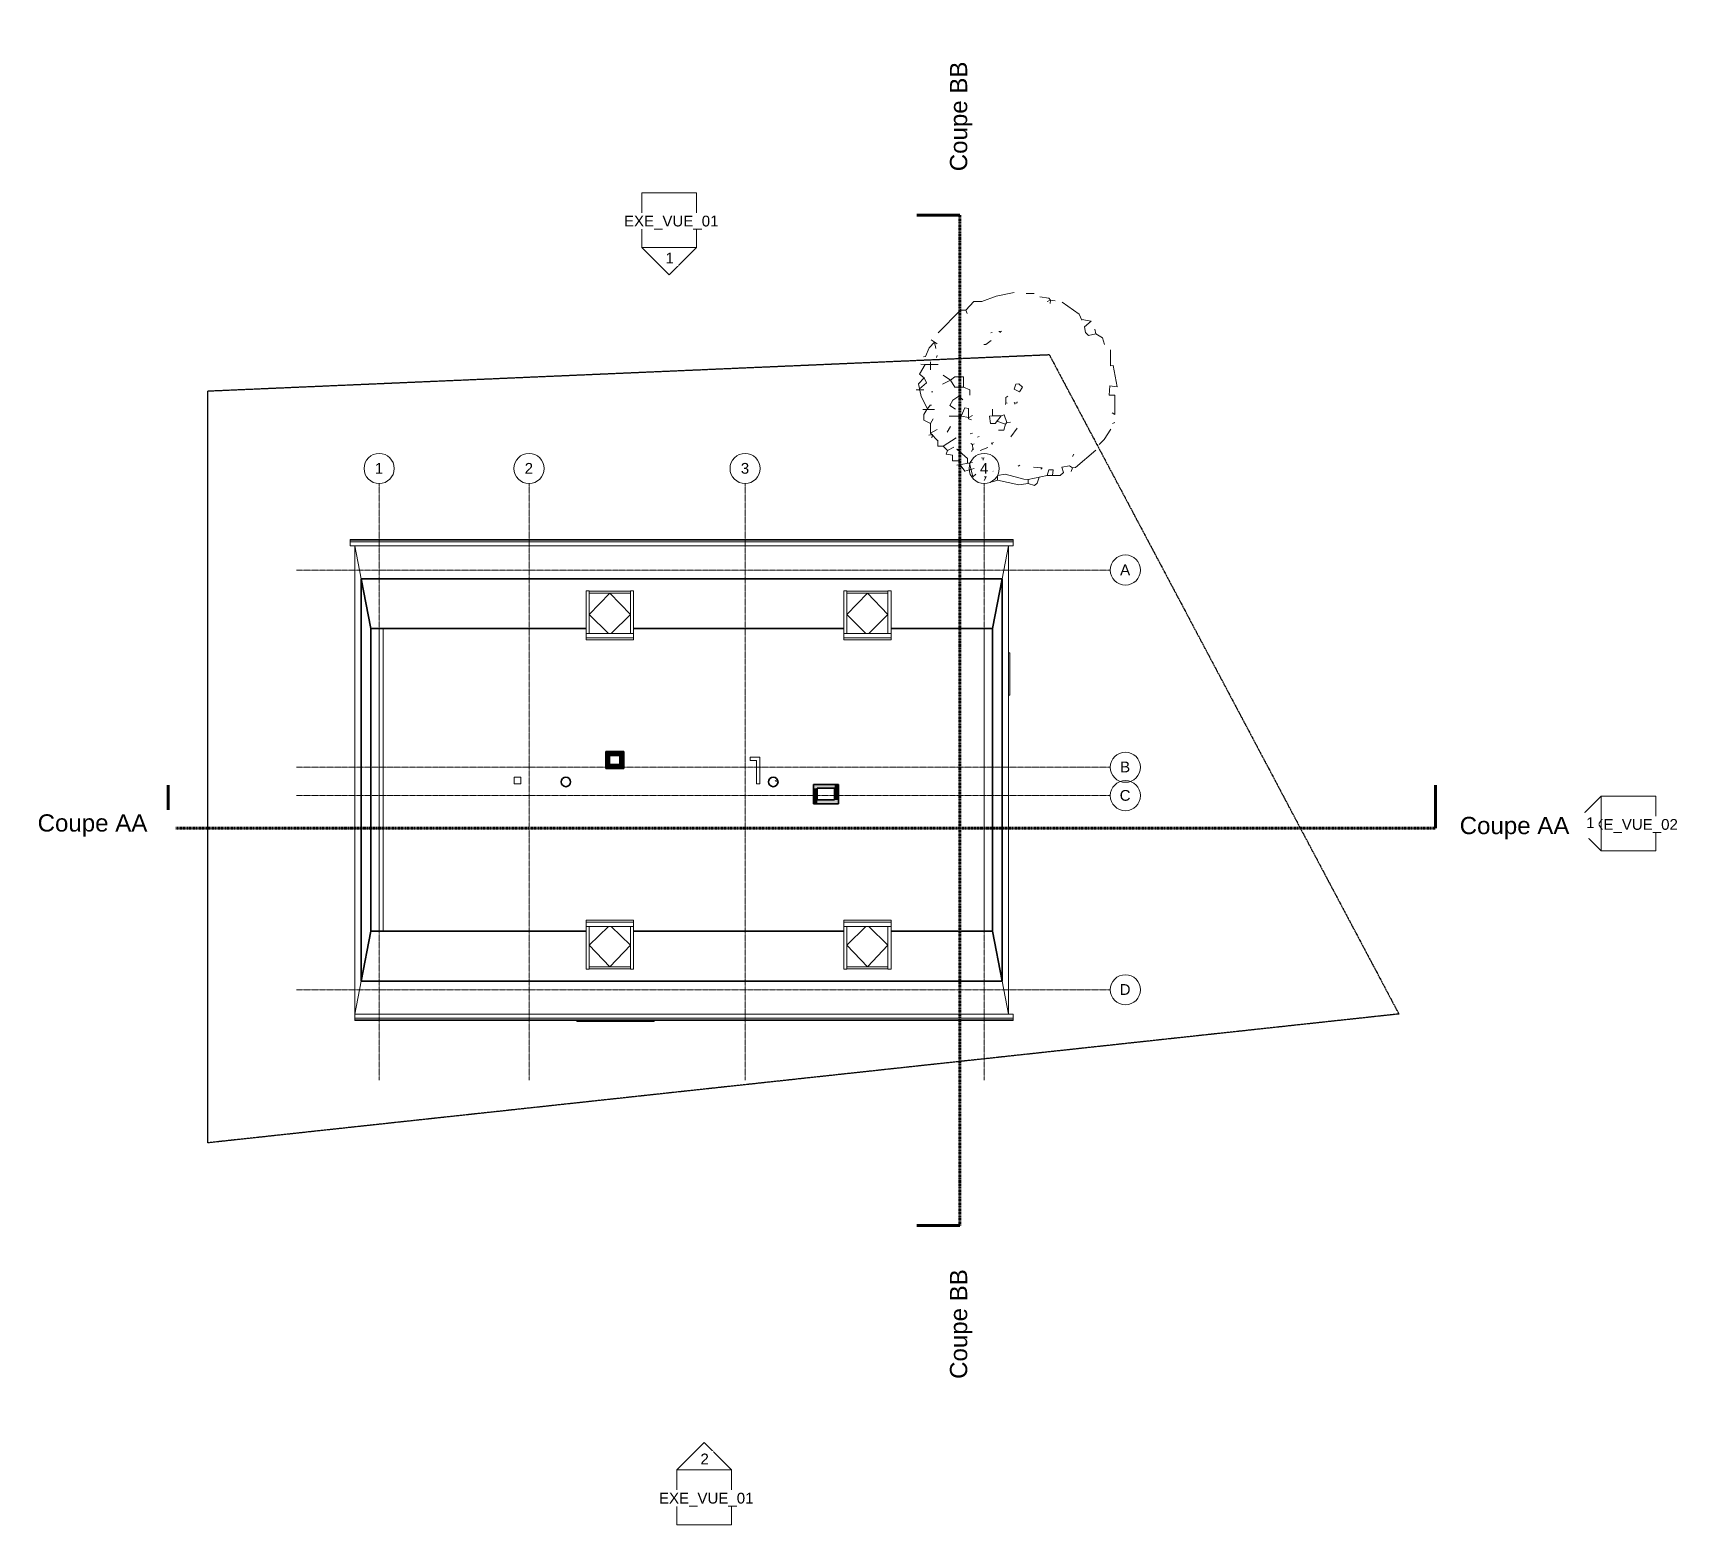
# Model space of a CAD drawing. Header units: millimetres. Extents: x -1815 to 36865, y -5722 to 28906.
import ezdxf

# ---------------------------------------------------------------- set-up
doc = ezdxf.new("R2010")
doc.units = ezdxf.units.MM
for name, pattern in [('Dash dot', [21, 10, -5, 1, -5]), ('Double dash', [55, 20, -5, 10, -5, 10, -5]), ('Grid Line', [22.225, 12.7, -3.175, 3.175, -3.175])]:
    doc.linetypes.add(name, pattern=pattern)
for name, color, linetype, lineweight in [('A-DETL-MBND', 5, 'Continuous', 18), ('A-FLOR', 192, 'Continuous', 9), ('A-GENM', 13, 'Continuous', 9), ('A-GLAZ', 151, 'Continuous', 18), ('A-ROOF', 132, 'Continuous', 9), ('A-ROOF-OTLN', 132, 'Continuous', 9), ('A-WALL', 113, 'Continuous', 18), ('A-WALL-PATT', 111, 'Continuous', 9), ('C-PROP-LINE', 91, 'Double dash', 25), ('G-ANNO-SYMB', 111, 'Continuous', 9), ('G-IMPT', 8, 'Continuous', 9), ('I-WALL', 2, 'Continuous', 9), ('S-COLS', 52, 'Continuous', 9), ('S-GRID', 1, 'Continuous', 9), ('S-GRID-IDEN', 1, 'Continuous', 9)]:
    doc.layers.add(name, color=color, linetype=linetype, lineweight=lineweight)
doc.styles.add('Arial', font='arial.ttf', dxfattribs={"height": 250})
doc.styles.add('Arial_1', font='arial.ttf', dxfattribs={"height": 400})

# ---------------------------------------------------------------- blocks, each defined once
blk = doc.blocks.new('TREE 7M - Baum_16_dwg-394052-Corniche')
at = {"layer": 'G-IMPT'}
for p, q in [((150, 2221), (337, 2221)), ((-637, 1319), (-668, 1309)), ((-451, 1340), (-451, 1309)), ((1746, 1392), (1766, 1288)), ((-2056, 1143), (-1911, 1050)), ((-1911, 780), (-1932, 739)), ((-1891, 573), (-2191, 573)), ((-2067, 635), (-2067, 449)), ((-2398, -17), (-2222, -17)), ((-2046, -59), (-2015, -59)), ((-109, -328), (-109, -349)), ((-2243, -473), (-1974, -473)), ((-2005, -691), (-2067, -794)), ((-1186, -691), (-1114, -711)), ((-1093, -608), (-1176, -660)), ((-627, -463), (-627, -618)), ((-295, -774), (-326, -815)), ((2212, -774), (2160, -794)), ((-2067, -1022), (-1891, -1209)), ((-1601, -867), (-1683, -1001)), ((-1093, -1022), (-1145, -1033)), ((-938, -1095), (-979, -1115)), ((-57, -908), (-202, -1105)), ((-1083, -1395), (-1114, -1447)), ((-741, -1354), (-917, -1426)), ((-637, -1250), (-637, -1281)), ((1259, -1509), (1228, -1561)), ((-1093, -1706), (-1456, -1768)), ((-824, -1892), (-875, -1934)), ((-844, -1602), (-844, -1696)), ((-616, -1903), (-720, -1924)), ((5, -1768), (-36, -1789)), ((202, -2100), (202, -2193))]:
    blk.add_line(p, q, dxfattribs=at)
at = {"layer": 'G-IMPT', "flags": 128}
for points in [[(-129, 2241), (-544, 2158), (-875, 2034), (-1062, 2034), (-1248, 1837), (-1217, 1754)], [(471, 2148), (679, 2117), (720, 2065), (710, 1993)], [(824, 2055), (720, 2065), (637, 2034)], [(989, 2024), (1383, 1744), (1445, 1599)], [(-1248, 1837), (-1373, 1837), (-1891, 1309)], [(1445, 1620), (1445, 1599), (1445, 1620), (1663, 1578), (1507, 1444), (1528, 1319), (1601, 1247), (1766, 1288), (1922, 1195), (1974, 1040)], [(-409, 1350), (-451, 1340), (-482, 1340)], [(-2233, 749), (-2181, 760), (-2098, 957), (-1974, 1091), (-1942, 946)], [(-658, 1133), (-782, 1040), (-834, 1040)], [(2108, 915), (2108, 542), (2171, 553), (2264, 55), (2098, 76), (2077, -142), (2212, -142), (2212, -587), (2150, -546)], [(-2295, 584), (-2191, 573), (-2326, 345), (-2212, 262)], [(-2322, 7), (-2160, 149), (-2212, 262), (-2347, 128), (-2284, -173), (-2129, -473)], [(-1777, 325), (-1601, 211), (-1787, 117)], [(-1300, 45), (-1300, 283), (-1507, 283), (-1601, 211), (-1507, 45), (-1300, 45), (-1155, -17), (-1155, -142)], [(-2046, -369), (-2077, -369), (-2140, -453)], [(-1487, -463), (-1621, -380), (-1549, -256), (-1414, -162), (-1321, -245)], [(-326, -359), (-316, -318), (-285, -328)], [(-274, -162), (-316, -193), (-316, -318)], [(-129, -307), (-109, -328), (-67, -318)], [(-57, -297), (-67, -318), (-57, -328)], [(-2150, -473), (-2222, -587), (-2222, -722), (-2067, -794), (-2067, -1022), (-1911, -939)], [(-1414, -753), (-1269, -432), (-1186, -452), (-1186, -691), (-1176, -660), (-1186, -660), (-1352, -628), (-1632, -628)], [(-525, -742), (-326, -815), (-368, -950), (-492, -950)], [(-212, -763), (-295, -774), (-357, -597), (-430, -618)], [(-2036, -1126), (-2025, -1053), (-2108, -1064)], [(-1476, -1126), (-1777, -1323), (-1673, -1426), (-1528, -1343)], [(2119, -929), (1963, -1167), (1849, -1281)], [(-1777, -1323), (-1901, -1323), (-1901, -1198)], [(-1673, -1426), (-1704, -1509), (-1559, -1530), (-1559, -1665), (-1393, -1665), (-1383, -1758), (-1269, -1903), (-1052, -1841)], [(-1373, -1416), (-1456, -1395), (-1207, -1613), (-1207, -1725)], [(-1134, -1260), (-1093, -1281), (-1052, -1271)], [(-1093, -1281), (-1083, -1395), (-1062, -1395)], [(-658, -1250), (-637, -1250), (-606, -1240)], [(1766, -1416), (1300, -1820), (1228, -1830)], [(-1165, -1718), (-1083, -2037), (-1020, -1975)], [(-720, -1706), (-782, -1727), (-844, -1696), (-927, -1747), (-958, -1727)], [(-788, -2054), (-875, -1934), (-927, -1944)], [(-824, -1592), (-844, -1602), (-886, -1592)], [(-834, -1882), (-824, -1892), (-720, -1924), (-824, -2120)], [(326, -1810), (523, -1830), (492, -1861)], [(762, -2006), (782, -1872), (679, -1872), (637, -2006), (938, -2006), (1021, -1934), (979, -1810), (1155, -1778), (1228, -1830), (1197, -1913)], [(451, -2046), (409, -2183), (347, -2234), (202, -2193), (-15, -2224), (-513, -2110), (-627, -2151)], [(-513, -2110), (-513, -2006), (-337, -1975), (98, -2089), (202, -2100), (637, -2006)]]:
    blk.add_lwpolyline(points, dxfattribs=at)
for points in [[(67, 45), (-5, -59), (-129, 3), (-88, 117), (-15, 128)], [(-679, -794), (-699, -628), (-627, -618), (-430, -618), (-565, -794)]]:
    blk.add_lwpolyline(points, close=True, dxfattribs=at)
blk = doc.blocks.new('TREE 7M - TREE 7M-394112-Corniche')
blk.add_blockref('TREE 7M - Baum_16_dwg-394052-Corniche', (-60, -100))
blk = doc.blocks.new('WIN_SINGLE OPEN_ - 1060 x 1690-685744-Corniche')
at = {"layer": 'A-DETL-MBND', "lineweight": 9}
for p, q in [((-490, -357), (-490, -327)), ((490, -357), (-490, -357)), ((490, -327), (490, -357))]:
    blk.add_line(p, q, dxfattribs=at)
blk = doc.blocks.new('WIN_DOUBLE OPEN__SYM - 1880 x 1420-685783-Corniche')
at = {"layer": 'A-DETL-MBND', "lineweight": 9}
for p, q in [((-900, 362), (-900, 382)), ((-900, 382), (900, 382)), ((900, 382), (900, 362))]:
    blk.add_line(p, q, dxfattribs=at)
blk = doc.blocks.new('GGL_Ver_2_5 - GGL size 1140 x 1180 _CK02_-621406-Corniche')
at = {"layer": 'A-GLAZ', "lineweight": 9}
for p, q in [((16995, 15962), (17066, 15962)), ((16995, 15962), (16995, 14969)), ((17066, 14969), (17066, 15962)), ((17066, 15955), (18024, 15955)), ((17066, 15909), (18024, 15909)), ((18024, 15909), (17066, 15909)), ((17066, 15408), (17545, 15909)), ((18024, 15408), (17545, 15909)), ((18024, 15962), (18095, 15962)), ((18024, 15962), (18024, 14969)), ((18095, 14969), (18095, 15962)), ((17513, 14969), (17066, 15408)), ((17577, 14969), (18024, 15408)), ((16995, 14872), (16995, 14969)), ((18095, 14969), (16995, 14969)), ((16995, 14823), (16995, 14872)), ((16995, 14872), (18095, 14872)), ((16995, 14823), (18095, 14823)), ((18095, 14969), (18095, 14872)), ((18095, 14872), (18095, 14823))]:
    blk.add_line(p, q, dxfattribs=at)
blk = doc.blocks.new('GGL_Ver_2_5 - GGL size 1140 x 1180 _CK02_-621732-Corniche')
at = {"layer": 'A-GLAZ', "lineweight": 9}
for p, q in [((16995, 8268), (16995, 8317)), ((18095, 8317), (16995, 8317)), ((16995, 8171), (16995, 8268)), ((18095, 8268), (16995, 8268)), ((16995, 8171), (16995, 7178)), ((16995, 8171), (18095, 8171)), ((17066, 7178), (17066, 8171)), ((17513, 8171), (17066, 7732)), ((17577, 8171), (18024, 7732)), ((18024, 8171), (18024, 7178)), ((18095, 8317), (18095, 8268)), ((18095, 8268), (18095, 8171)), ((18095, 7178), (18095, 8171)), ((17066, 7732), (17545, 7231)), ((18024, 7732), (17545, 7231)), ((17066, 7178), (16995, 7178)), ((18024, 7231), (17066, 7231)), ((17066, 7231), (18024, 7231)), ((18024, 7185), (17066, 7185)), ((18095, 7178), (18024, 7178))]:
    blk.add_line(p, q, dxfattribs=at)
blk = doc.blocks.new('Concrete Round - 220mm-667339-Corniche')
at = {"layer": 'S-COLS', "lineweight": 35}
for start, end in [(360, 180), (180, 360)]:
    blk.add_arc((0, 0), 110, start, end, dxfattribs=at)
blk = doc.blocks.new('Concrete Round - 220mm-V1-Corniche')
at = {"layer": 'S-COLS'}
h = blk.add_hatch(dxfattribs=at)
h.set_pattern_fill('FP_1', color=256, style=0, pattern_type=2)
h.set_pattern_definition([(50, (-15361.35, -11522.5), (728.737, -63.756), [76.2, -838.2]), (355, (-15361.35, -11522.5), (-140.972, 764.228), [60.96, -670.56]), (100.451, (-15300.6, -11527.8), (587.77, 700.467), [64.76, -712.36]), (46.184, (-15361.35, -11319.3), (1084.316, -168.17), [114.3, -1257.3]), (96.636, (-15271, -11333.3), (949.61, 989.71), [97.14, -1068.54]), (351.184, (-15361.4, -11319.3), (949.62, 989.7), [91.44, -1005.84]), (21, (-15259.75, -11370.1), (606.458, -409.06), [76.2, -838.2]), (326, (-15259.75, -11370.1), (247.208, 736.753), [60.96, -670.56]), (71.451, (-15209.2, -11404.2), (853.668, 327.685), [64.76, -712.36]), (37.5, (-15361.35, -11522.5), (12.3547, 338.22), [33.528, -628.904, 33.528, -1320.292]), (37.5, (-15361.35, -11522.5), (12.3547, 338.22), [-695.96, -647.192, 33.528, -639.572]), (7.5, (-15361.35, -11522.5), (267.279, 400.722), [33.528, -354.584, 33.528, -870.204]), (7.5, (-15361.35, -11522.5), (267.279, 400.722), [-421.64, -613.664, 33.528, -223.012]), (327.5, (-15587.92, -11522.5), (542.3633, -22.9153), [33.528, -220.472, 33.528, -1810.512]), (327.5, (-15587.92, -11522.5), (542.3633, -22.9153), [-287.528, -758.952, 33.528, -1018.032]), (317.5, (-15689.5, -11522.5), (592.517, 101.707), [33.528, -296.672, 33.528, -1239.52]), (317.5, (-15689.5, -11522.5), (592.517, 101.707), [-363.728, -492.76, 33.528, -713.232])])
h.paths.add_polyline_path([(0, -110), (34, -105), (65, -89), (89, -65), (105, -34), (110, 0), (105, 34), (89, 65), (65, 89), (34, 105), (0, 110), (-34, 105), (-65, 89), (-89, 65), (-105, 34), (-110, 0), (-105, -34), (-89, -65), (-65, -89), (-34, -105)])
at = {"layer": 'S-COLS', "lineweight": 35}
for start, end in [(360, 180), (180, 360)]:
    blk.add_arc((0, 0), 110, start, end, dxfattribs=at)
blk = doc.blocks.new('Family - ___-602283-Corniche')
at = {"layer": 'C-PROP-LINE'}
for p, q in [((2239, 20602), (21766, 21446)), ((21766, 21446), (29883, 6135)), ((2239, 3144), (2239, 20602)), ((29883, 6135), (2239, 3144))]:
    blk.add_line(p, q, dxfattribs=at)
blk = doc.blocks.new('Elévation - Detail Number-142915-Corniche')
at = {"layer": 'G-ANNO-SYMB'}
for p, q in [((-6.35, -6.35), (-6.35, 6.35)), ((-6.35, 6.35), (6.35, 6.35)), ((6.35, 6.35), (6.35, -6.35)), ((6.35, -6.35), (-6.35, -6.35))]:
    blk.add_line(p, q, dxfattribs=at)
blk = doc.blocks.new('Elévation - Detail Number-142644-Corniche')
at = {"layer": 'G-ANNO-SYMB'}
for p, q in [((0, 6.35), (-6.35, 0)), ((6.35, 0), (0, 6.35)), ((-6.35, 0), (6.35, 0))]:
    blk.add_line(p, q, dxfattribs=at)
blk = doc.blocks.new('Coupe - SEC_HOR__TAIL-247662-Corniche')
at = {"layer": 'G-ANNO-SYMB', "lineweight": 70}
blk.add_line((0, 0), (0, 10), dxfattribs=at)
blk = doc.blocks.new('Coupe - SEC_HOR__HEAD-247405-Corniche')
at = {"layer": 'G-ANNO-SYMB', "lineweight": 70}
blk.add_line((0, 0), (0, 10), dxfattribs=at)
blk = doc.blocks.new('Coupe - SEC_VER__TAIL-248176-Corniche')
at = {"layer": 'G-ANNO-SYMB', "lineweight": 70}
blk.add_line((0, 0), (0, 10), dxfattribs=at)
blk = doc.blocks.new('Coupe - SEC_VER__HEAD-247919-Corniche')
at = {"layer": 'G-ANNO-SYMB', "lineweight": 70}
blk.add_line((0, 0), (0, 10), dxfattribs=at)
blk = doc.blocks.new('Quadrillage - M_Grid Head - Circle_3_5-489728-Corniche')
at = {"layer": 'S-GRID-IDEN'}
blk.add_circle((0, 0), 3.5, dxfattribs=at)

msp = doc.modelspace()

# ---------------------------------------------------------------- hatches: boundary and pattern name
at = {"layer": 'A-WALL-PATT'}
for points in [[(11802, 12138), (11802, 12228), (11472, 12228), (11472, 12138), (11562, 12138)], [(11562, 11838), (11562, 12138), (11472, 12138), (11472, 11838)], [(11820, 11928), (11892, 11928), (11892, 12228), (11802, 12228), (11802, 11928)], [(11892, 11838), (11892, 11928), (11562, 11928), (11562, 11838), (11820, 11838)], [(16783, 11378), (16783, 11468), (16293, 11468), (16293, 11378), (16383, 11378)], [(16383, 11018), (16383, 11378), (16293, 11378), (16293, 11018)], [(16873, 11108), (16873, 11468), (16783, 11468), (16783, 11108)], [(16383, 11018), (16873, 11018), (16873, 11108), (16383, 11108)]]:
    msp.add_hatch(color=256, dxfattribs=at).paths.add_polyline_path(points)

# ---------------------------------------------------------------- linework, layer by layer
at = {"layer": 'A-FLOR'}
for p, q in [((9350, 11633), (9500, 11633)), ((9350, 11483), (9350, 11633)), ((9500, 11633), (9500, 11483)), ((9500, 11483), (9350, 11483))]:
    msp.add_line(p, q, dxfattribs=at)
at = {"layer": 'A-ROOF'}
for p, q in [((5649, 17006), (5649, 17006)), ((5797, 16240), (5649, 17006)), ((5649, 17006), (5649, 6135)), ((20820, 17006), (20673, 16240)), ((20820, 17006), (20820, 17006)), ((20820, 6135), (20820, 17006)), ((5797, 6900), (5649, 6135)), ((20820, 6135), (20673, 6900))]:
    msp.add_line(p, q, dxfattribs=at)
at = {"layer": 'A-ROOF', "lineweight": 35}
for p, q in [((20673, 16240), (5797, 16240)), ((5797, 16240), (6020, 15083)), ((5797, 16240), (5797, 6900)), ((20449, 15083), (20673, 16240)), ((20673, 6900), (20673, 16240)), ((6020, 8055), (6020, 15085)), ((20450, 15085), (20450, 8055)), ((6020, 15083), (11017, 15083)), ((12117, 15083), (16995, 15083)), ((18095, 15083), (20449, 15083)), ((5797, 6900), (6020, 8057)), ((11017, 8057), (6020, 8057)), ((16995, 8057), (12117, 8057)), ((20449, 8057), (18095, 8057)), ((20449, 8057), (20673, 6900)), ((5797, 6900), (20673, 6900))]:
    msp.add_line(p, q, dxfattribs=at)
at = {"layer": 'A-ROOF-OTLN'}
for p, q in [((5540, 17006), (5540, 17156)), ((5540, 17156), (20929, 17156)), ((5540, 17143), (20929, 17143)), ((5540, 17140), (20929, 17140)), ((5540, 17102), (20929, 17102)), ((20929, 17156), (20929, 17006)), ((5540, 17009), (20929, 17009)), ((5540, 17006), (20929, 17006)), ((5649, 5985), (5649, 6135)), ((20929, 6135), (5649, 6135)), ((20929, 6131), (5649, 6131)), ((20929, 6038), (5649, 6038)), ((20929, 6000), (5649, 6000)), ((20929, 5997), (5649, 5997)), ((20929, 5985), (5649, 5985)), ((20929, 6135), (20929, 5985))]:
    msp.add_line(p, q, dxfattribs=at)
at = {"layer": 'A-WALL', "lineweight": 9}
for p, q in [((5649, 17006), (5649, 17006)), ((20820, 17006), (20820, 17006)), ((6212, 15083), (6212, 8057)), ((20257, 8057), (20257, 15083))]:
    msp.add_line(p, q, dxfattribs=at)
at = {"layer": 'A-WALL', "color": 55}
msp.add_line((6302, 15083), (6302, 8057), dxfattribs=at)
at = {"layer": 'A-WALL', "lineweight": 35}
for p, q in [((11892, 12228), (11472, 12228)), ((11472, 12228), (11472, 11838)), ((11562, 12138), (11802, 12138)), ((11562, 11928), (11562, 12138)), ((11802, 12138), (11802, 11928)), ((11892, 11838), (11892, 12228)), ((11472, 11838), (11892, 11838)), ((11802, 11928), (11562, 11928)), ((16873, 11468), (16293, 11468)), ((16293, 11468), (16293, 11018)), ((16383, 11378), (16783, 11378)), ((16383, 11108), (16383, 11378)), ((16783, 11378), (16783, 11108)), ((16873, 11018), (16873, 11468)), ((16293, 11018), (16873, 11018)), ((16783, 11108), (16383, 11108))]:
    msp.add_line(p, q, dxfattribs=at)
at = {"layer": 'G-ANNO-SYMB', "linetype": 'Dash dot', "lineweight": 70}
for p, q in [((19694, 24686), (19694, 1225)), ((1317, 10450), (30734, 10450))]:
    msp.add_line(p, q, dxfattribs=at)
at = {"layer": 'I-WALL'}
for p, q in [((14822, 12098), (15047, 12098)), ((14822, 12098), (14822, 12023)), ((14972, 12023), (14822, 12023)), ((14972, 11478), (14972, 12023)), ((15047, 12098), (15047, 11478)), ((14972, 11478), (15047, 11478))]:
    msp.add_line(p, q, dxfattribs=at)

# ---------------------------------------------------------------- block references
at = {"layer": 'A-DETL-MBND', "lineweight": 9}
for name, p, rotation in [('WIN_SINGLE OPEN_ - 1060 x 1690-685744-Corniche', (20494, 14028), 89.99999999999979), ('WIN_DOUBLE OPEN__SYM - 1880 x 1420-685783-Corniche', (11700, 6346), 180)]:
    msp.add_blockref(name, p, dxfattribs=dict(at, rotation=rotation))
at = {"layer": 'A-GENM'}
msp.add_blockref('TREE 7M - TREE 7M-394112-Corniche', (21139, 20743), dxfattribs=at)
at = {"layer": 'A-GLAZ', "lineweight": 9}
for name, p in [('GGL_Ver_2_5 - GGL size 1140 x 1180 _CK02_-621406-Corniche', (-5977, 0)), ('GGL_Ver_2_5 - GGL size 1140 x 1180 _CK02_-621406-Corniche', (0, 0)), ('GGL_Ver_2_5 - GGL size 1140 x 1180 _CK02_-621732-Corniche', (-5977, 0)), ('GGL_Ver_2_5 - GGL size 1140 x 1180 _CK02_-621732-Corniche', (0, 0))]:
    msp.add_blockref(name, p, dxfattribs=at)
at = {"layer": 'C-PROP-LINE'}
msp.add_blockref('Family - ___-602283-Corniche', (0, 0), dxfattribs=at)
at = {"layer": 'G-ANNO-SYMB', "xscale": 99.99999999999993, "yscale": 99.99999999999993, "zscale": 99.99999999999993}
for name, p in [('Elévation - Detail Number-142915-Corniche', (12945, 24566)), ('Elévation - Detail Number-142915-Corniche', (35214, 10556)), ('Elévation - Detail Number-142644-Corniche', (13757, -4452)), ('Elévation - Detail Number-142915-Corniche', (13757, -5087))]:
    msp.add_blockref(name, p, dxfattribs=at)
at = {"layer": 'G-ANNO-SYMB', "lineweight": 70, "extrusion": (0, 0, -1), "xscale": 99.99999999999993, "yscale": 99.99999999999993, "zscale": 99.99999999999993, "rotation": 270.0000000000003}
msp.add_blockref('Coupe - SEC_VER__HEAD-247919-Corniche', (-19694, 24686), dxfattribs=at)
at = {"layer": 'G-ANNO-SYMB', "extrusion": (0, 0, -1), "xscale": 99.99999999999993, "yscale": 99.99999999999993, "zscale": 99.99999999999993, "rotation": 180}
msp.add_blockref('Elévation - Detail Number-142644-Corniche', (-12945, 23931), dxfattribs=at)
at = {"layer": 'G-ANNO-SYMB', "lineweight": 70, "xscale": 99.99999999999993, "yscale": 99.99999999999993, "zscale": 99.99999999999993}
msp.add_blockref('Coupe - SEC_HOR__HEAD-247405-Corniche', (1317, 10450), dxfattribs=at)
at = {"layer": 'G-ANNO-SYMB', "lineweight": 70, "extrusion": (0, 0, -1), "xscale": 99.99999999999993, "yscale": 99.99999999999993, "zscale": 99.99999999999993}
msp.add_blockref('Coupe - SEC_HOR__TAIL-247662-Corniche', (-30734, 10450), dxfattribs=at)
at = {"layer": 'G-ANNO-SYMB', "lineweight": 70, "xscale": 99.99999999999993, "yscale": 99.99999999999993, "zscale": 99.99999999999993, "rotation": 89.99999999999947}
msp.add_blockref('Coupe - SEC_VER__TAIL-248176-Corniche', (19694, 1225), dxfattribs=at)
at = {"layer": 'S-COLS'}
for name, p in [('Concrete Round - 220mm-667339-Corniche', (10547, 11523)), ('Concrete Round - 220mm-V1-Corniche', (15361, 11523))]:
    msp.add_blockref(name, p, dxfattribs=at)
at = {"layer": 'S-GRID-IDEN', "xscale": 99.99999999999993, "yscale": 99.99999999999993, "zscale": 99.99999999999993}
for p in [(6212, 18802), (9691, 18802), (14707, 18802), (20257, 18802)]:
    msp.add_blockref('Quadrillage - M_Grid Head - Circle_3_5-489728-Corniche', p, dxfattribs=at)
at = {"layer": 'S-GRID-IDEN', "xscale": 99.99999999999993, "yscale": 99.99999999999993, "zscale": 99.99999999999993, "rotation": 269.9999999999994}
for p in [(23534, 16443), (23534, 11865), (23534, 6698)]:
    msp.add_blockref('Quadrillage - M_Grid Head - Circle_3_5-489728-Corniche', p, dxfattribs=at)

# ---------------------------------------------------------------- texts
at = {"layer": 'G-ANNO-SYMB', "char_height": 400, "width": 3102.53, "attachment_point": 1, "rotation": 90, "style": 'Arial_1', "bg_fill": 3, "box_fill_scale": 1.25, "bg_fill_color": 256, "bg_fill_true_color": 13158600, "bg_fill_transparency": 0}
for insert in [(19462, 25703), (19462, -2337)]:
    msp.add_mtext('Coupe BB', dxfattribs=dict(at, insert=insert))

# ---------------------------------------------------------------- next in the draw order: texts
at = {"layer": 'G-ANNO-SYMB', "attachment_point": 1, "bg_fill": 3, "box_fill_scale": 1.25, "bg_fill_color": 256, "bg_fill_true_color": 13158600, "bg_fill_transparency": 0}
for s, insert, char_height, width, style in [('EXE_VUE_01', (11895, 24672), 250, 2637.55, 'Arial'), ('1', (12859, 23812), 250, 232.49, 'Arial'), ('Coupe AA', (-1715, 10772), 400, 3102.53, 'Arial_1'), ('EXE_VUE_02', (34165, 10662), 250, 2637.55, 'Arial'), ('2', (13671, -4071), 250, 232.49, 'Arial'), ('EXE_VUE_01', (12708, -4981), 250, 2637.55, 'Arial')]:
    msp.add_mtext(s, dxfattribs=dict(at, insert=insert, char_height=char_height, width=width, style=style))
at = {"layer": 'S-GRID-IDEN', "char_height": 250, "attachment_point": 1, "style": 'Arial', "bg_fill": 3, "box_fill_scale": 1.25, "bg_fill_color": 256, "bg_fill_true_color": 13158600, "bg_fill_transparency": 0}
for s, insert, width in [('1', (6113, 18930), 232.49), ('2', (9591, 18930), 232.49), ('3', (14608, 18930), 232.49), ('4', (20158, 18930), 232.49), ('A', (23412, 16574), 280.59), ('B', (23412, 11996), 280.59), ('D', (23402, 6829), 304.64)]:
    msp.add_mtext(s, dxfattribs=dict(at, insert=insert, width=width))

# ---------------------------------------------------------------- next in the draw order: linework, layer by layer
at = {"layer": 'S-GRID', "linetype": 'Grid Line'}
for p, q in [((6212, 4601), (6212, 18452)), ((9691, 4601), (9691, 18452)), ((14707, 4601), (14707, 18452)), ((20257, 4601), (20257, 18452)), ((4291, 16443), (23184, 16443)), ((4291, 11865), (23184, 11865)), ((4291, 6698), (23184, 6698))]:
    msp.add_line(p, q, dxfattribs=at)

# ---------------------------------------------------------------- next in the draw order: block references
at = {"layer": 'G-ANNO-SYMB', "xscale": 99.99999999999993, "yscale": 99.99999999999993, "zscale": 99.99999999999993, "rotation": 90}
msp.add_blockref('Elévation - Detail Number-142644-Corniche', (34579, 10556), dxfattribs=at)
at = {"layer": 'S-GRID-IDEN', "xscale": 99.99999999999993, "yscale": 99.99999999999993, "zscale": 99.99999999999993, "rotation": 269.9999999999994}
msp.add_blockref('Quadrillage - M_Grid Head - Circle_3_5-489728-Corniche', (23534, 11205), dxfattribs=at)

# ---------------------------------------------------------------- next in the draw order: texts
at = {"layer": 'G-ANNO-SYMB', "insert": (34229, 10701), "char_height": 250, "width": 232.49, "attachment_point": 1, "style": 'Arial', "bg_fill": 3, "box_fill_scale": 1.25, "bg_fill_color": 256, "bg_fill_true_color": 13158600, "bg_fill_transparency": 0}
msp.add_mtext('1', dxfattribs=at)
at = {"layer": 'S-GRID-IDEN', "insert": (23402, 11336), "char_height": 250, "width": 304.64, "attachment_point": 1, "style": 'Arial', "bg_fill": 3, "box_fill_scale": 1.25, "bg_fill_color": 256, "bg_fill_true_color": 13158600, "bg_fill_transparency": 0}
msp.add_mtext('C', dxfattribs=at)

# ---------------------------------------------------------------- next in the draw order: linework, layer by layer
at = {"layer": 'S-GRID', "linetype": 'Grid Line'}
msp.add_line((4291, 11205), (23184, 11205), dxfattribs=at)

# ---------------------------------------------------------------- next in the draw order: texts
at = {"layer": 'G-ANNO-SYMB', "insert": (31294, 10712), "char_height": 400, "width": 3102.53, "attachment_point": 1, "style": 'Arial_1', "bg_fill": 3, "box_fill_scale": 1.25, "bg_fill_color": 256, "bg_fill_true_color": 13158600, "bg_fill_transparency": 0}
msp.add_mtext('Coupe AA', dxfattribs=at)

doc.saveas('drawing.dxf')
